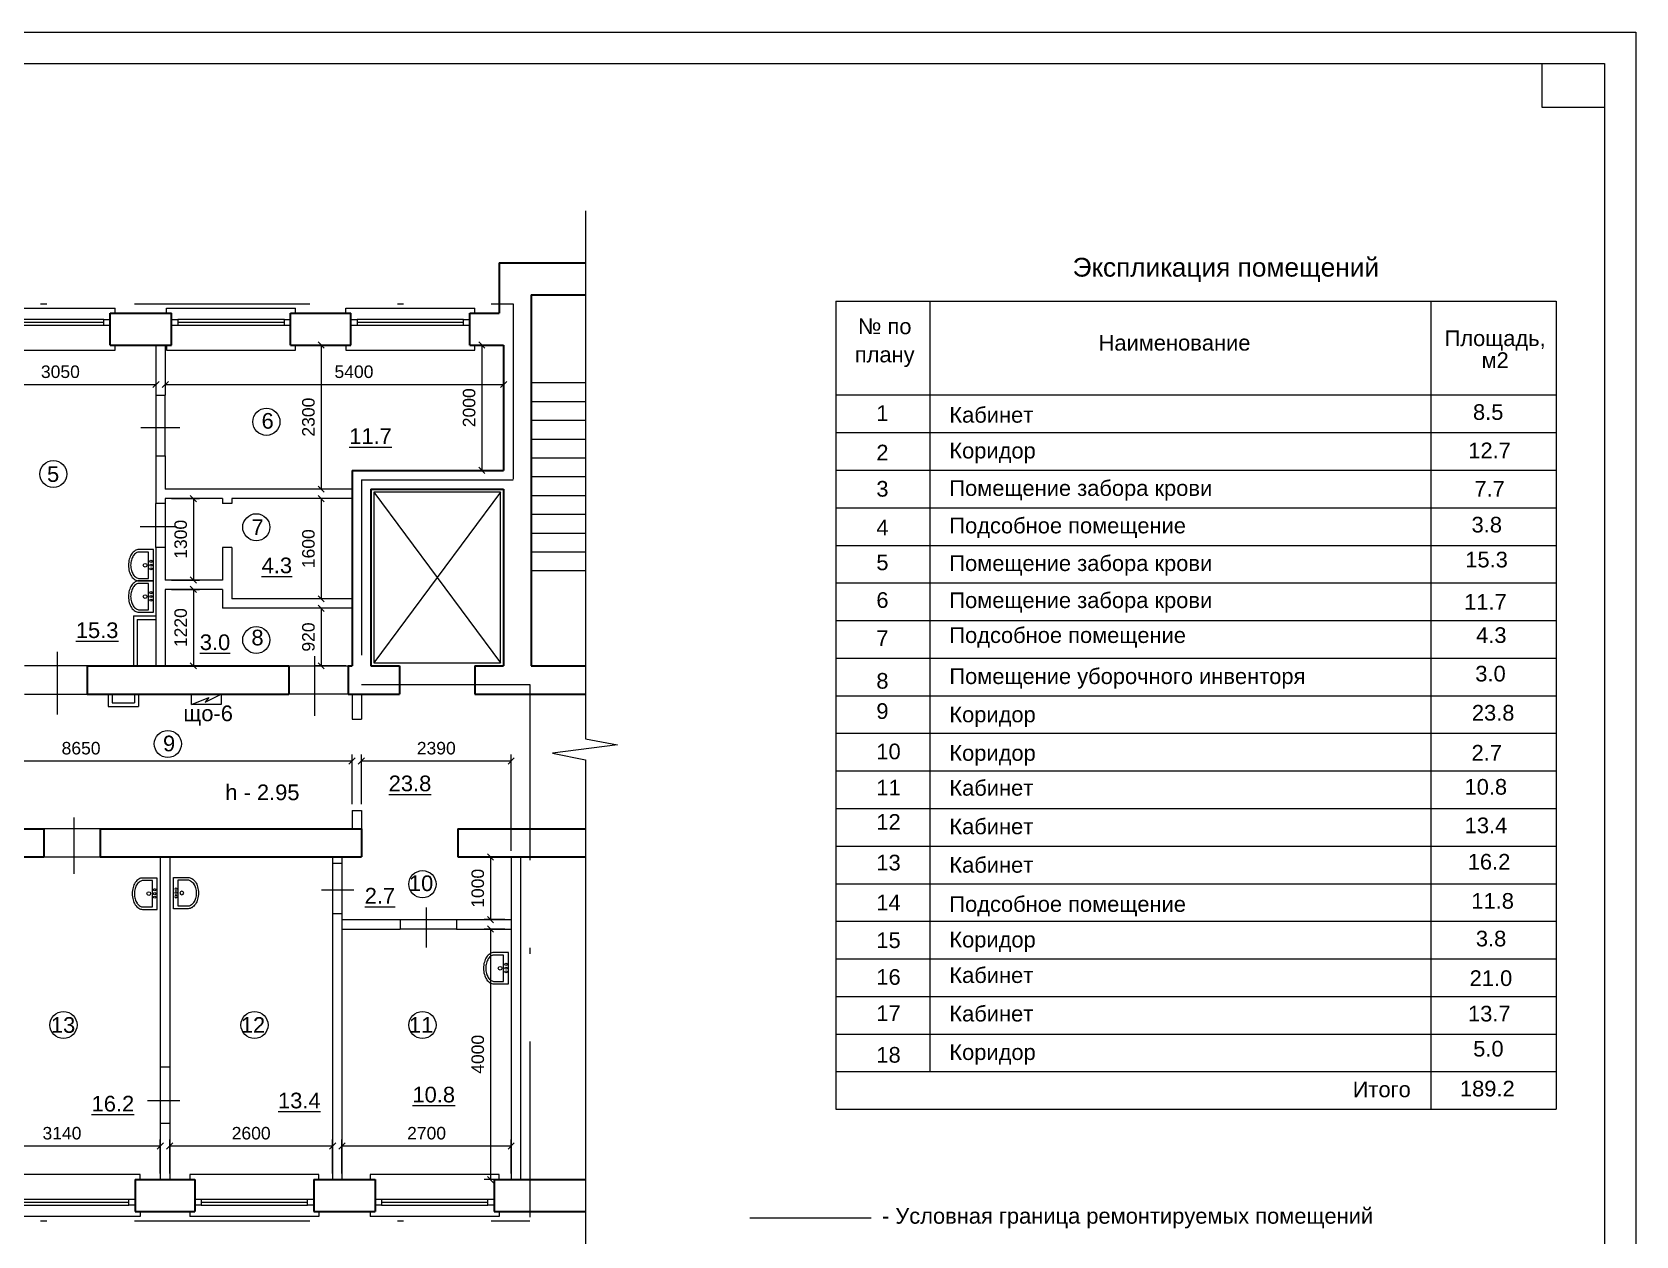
# Model space of a CAD drawing. Header units: metres. Extents: x 14591 to 15202, y 5442 to 5571.
# Drawn here: x 14694.95 to 14720.55, y 5488.58 to 5507.8 of the extents above; entities that cross this region are included whole.
import ezdxf
from ezdxf.enums import TextEntityAlignment as Align

# ---------------------------------------------------------------- set-up
doc = ezdxf.new("R2010")
doc.units = ezdxf.units.M
doc.header["$MEASUREMENT"] = 0
doc.linetypes.add('DGN Style 4', pattern=[5.601258, 2.79888, -1.39944, 0.003499, -1.39944])
doc.layers.get('Defpoints').update_dxf_attribs({"lineweight": 0})
for name, color, linetype, lineweight in [('Level 2', 7, 'Continuous', 0), ('Level 23', 7, 'Continuous', 0), ('Level 44', 7, 'Continuous', 0), ('Level 50', 7, 'Continuous', 0), ('Level 63', 7, 'Continuous', 0), ('Стены', 7, 'Continuous', 13)]:
    doc.layers.add(name, color=color, linetype=linetype, lineweight=lineweight)
doc.styles.add('Style-Arial', font='arial.ttf')
doc.styles.add('Style-txt', font='txt.shx')
doc.dimstyles.new('100', dxfattribs={"dimtxt": 0.25, "dimasz": 0.1875, "dimexe": 0.125, "dimexo": 0.125, "dimgap": 0.0625, "dimtad": 1, "dimdec": 0, "dimlfac": 1000, "dimzin": 11, "dimdsep": 46, "dimtxsty": 'Style-txt', "dimblk": 'OBLIQUE', "dimcen": 0.09, "dimadec": 0, "dimazin": 3, "dimtfac": 1, "dimtdec": 0, "dimtmove": 0, "dimatfit": 3, "dimldrblk": 'TerminatorOpen', "dimfxl": 1, "dimfrac": 2, "dimtzin": 11, "dimlwd": 0, "dimlwe": 0, "dimarcsym": 0})

# ---------------------------------------------------------------- blocks, each defined once
blk = doc.blocks.new('_Oblique')
at = {"color": 0, "linetype": 'ByBlock', "lineweight": -2}
blk.add_line((0.5, 0.5), (-0.5, -0.5), dxfattribs=at)
blk = doc.blocks.new('*D67')
at = {"color": 7, "linetype": 'Continuous', "lineweight": 0, "transparency": 16777216}
for p, q in [((14693.856, 5489.583), (14693.856, 5490.121)), ((14696.996, 5489.583), (14696.996, 5490.121))]:
    blk.add_line(p, q, dxfattribs=at)
at = {"color": 0, "linetype": 'Continuous', "lineweight": 0, "transparency": 16777216}
blk.add_line((14693.856, 5490.021), (14696.996, 5490.021), dxfattribs=at)
at = {"layer": 'Defpoints', "color": 0, "linetype": 'Continuous', "lineweight": 40, "transparency": 16777216}
for p in [(14696.996, 5490.021), (14693.856, 5489.483), (14696.996, 5489.483)]:
    blk.add_point(p, dxfattribs=at)
at = {"color": 0, "linetype": 'Continuous', "lineweight": 0, "transparency": 16777216, "xscale": 0.1, "yscale": 0.1, "zscale": 0.1, "rotation": 180}
blk.add_blockref('_Oblique', (14693.856, 5490.021), dxfattribs=at)
at = {"color": 0, "linetype": 'Continuous', "lineweight": 0, "transparency": 16777216, "xscale": 0.1, "yscale": 0.1, "zscale": 0.1}
blk.add_blockref('_Oblique', (14696.996, 5490.021), dxfattribs=at)
at = {"color": 0, "linetype": 'Continuous', "lineweight": 0, "transparency": 16777216, "insert": (14695.426, 5490.223), "char_height": 0.2, "attachment_point": 5, "style": 'Style-Arial'}
blk.add_mtext('3140', dxfattribs=at)
blk = doc.blocks.new('TerminatorOpen')
at = {"color": 0, "linetype": 'ByBlock', "lineweight": -2}
for q in [(-1, 0.5), (-1, 0), (-1, -0.5)]:
    blk.add_line((0, 0), q, dxfattribs=at)
blk = doc.blocks.new('*D68')
at = {"color": 7, "linetype": 'Continuous', "lineweight": 0, "transparency": 16777216}
for p, q in [((14697.146, 5489.583), (14697.146, 5490.121)), ((14699.746, 5489.583), (14699.746, 5490.121))]:
    blk.add_line(p, q, dxfattribs=at)
at = {"color": 0, "linetype": 'Continuous', "lineweight": 0, "transparency": 16777216}
blk.add_line((14697.146, 5490.021), (14699.746, 5490.021), dxfattribs=at)
at = {"layer": 'Defpoints', "color": 0, "linetype": 'Continuous', "lineweight": 40, "transparency": 16777216}
for p in [(14699.746, 5490.021), (14697.146, 5489.483), (14699.746, 5489.483)]:
    blk.add_point(p, dxfattribs=at)
at = {"color": 0, "linetype": 'Continuous', "lineweight": 0, "transparency": 16777216, "xscale": 0.1, "yscale": 0.1, "zscale": 0.1, "rotation": 180}
blk.add_blockref('_Oblique', (14697.146, 5490.021), dxfattribs=at)
at = {"color": 0, "linetype": 'Continuous', "lineweight": 0, "transparency": 16777216, "xscale": 0.1, "yscale": 0.1, "zscale": 0.1}
blk.add_blockref('_Oblique', (14699.746, 5490.021), dxfattribs=at)
at = {"color": 0, "linetype": 'Continuous', "lineweight": 0, "transparency": 16777216, "insert": (14698.446, 5490.223), "char_height": 0.2, "attachment_point": 5, "style": 'Style-Arial'}
blk.add_mtext('2600', dxfattribs=at)
blk = doc.blocks.new('*D69')
at = {"color": 7, "linetype": 'Continuous', "lineweight": 0, "transparency": 16777216}
for p, q in [((14699.896, 5489.583), (14699.896, 5490.121)), ((14702.596, 5489.583), (14702.596, 5490.121))]:
    blk.add_line(p, q, dxfattribs=at)
at = {"color": 0, "linetype": 'Continuous', "lineweight": 0, "transparency": 16777216}
blk.add_line((14699.896, 5490.021), (14702.596, 5490.021), dxfattribs=at)
at = {"layer": 'Defpoints', "color": 0, "linetype": 'Continuous', "lineweight": 40, "transparency": 16777216}
for p in [(14702.596, 5490.021), (14699.896, 5489.483), (14702.596, 5489.483)]:
    blk.add_point(p, dxfattribs=at)
at = {"color": 0, "linetype": 'Continuous', "lineweight": 0, "transparency": 16777216, "xscale": 0.1, "yscale": 0.1, "zscale": 0.1, "rotation": 180}
blk.add_blockref('_Oblique', (14699.896, 5490.021), dxfattribs=at)
at = {"color": 0, "linetype": 'Continuous', "lineweight": 0, "transparency": 16777216, "xscale": 0.1, "yscale": 0.1, "zscale": 0.1}
blk.add_blockref('_Oblique', (14702.596, 5490.021), dxfattribs=at)
at = {"color": 0, "linetype": 'Continuous', "lineweight": 0, "transparency": 16777216, "insert": (14701.246, 5490.223), "char_height": 0.2, "attachment_point": 5, "style": 'Style-Arial'}
blk.add_mtext('2700', dxfattribs=at)
blk = doc.blocks.new('*U54')
at = {"layer": 'Стены', "color": 7, "linetype": 'Continuous', "lineweight": 0}
for p, q in [((-0.335, -1.03), (-0.335, 1.03)), ((-0.255, 1.03), (-0.335, 1.03)), ((0.335, 1.03), (0.255, 1.03)), ((0.335, -1.03), (0.335, 1.03)), ((-0.155, 0.85), (-0.155, -0.85)), ((-0.105, 0.85), (-0.105, -0.85)), ((-0.055, 0.85), (-0.055, -0.85)), ((-0.255, -1.03), (-0.335, -1.03)), ((0.255, -1.03), (0.335, -1.03))]:
    blk.add_line(p, q, dxfattribs=at)
at = {"layer": 'Стены', "color": 7, "linetype": 'Continuous', "lineweight": 30}
for p, q in [((0.255, 0.95), (-0.255, 0.95)), ((0.255, -0.95), (-0.255, -0.95))]:
    blk.add_line(p, q, dxfattribs=at)
at = {"layer": 'Стены', "color": 7, "linetype": 'Continuous', "lineweight": 13, "flags": 128}
for points in [[(-0.155, 0.85), (-0.155, 0.95), (-0.055, 0.95), (-0.055, 0.85), (-0.155, 0.85)], [(-0.155, -0.95), (-0.155, -0.85), (-0.055, -0.85), (-0.055, -0.95), (-0.155, -0.95)]]:
    blk.add_lwpolyline(points, close=True, dxfattribs=at)
blk = doc.blocks.new('*D70')
at = {"color": 7, "linetype": 'Continuous', "lineweight": 0, "transparency": 16777216}
for p, q in [((14702.496, 5494.633), (14702.166, 5494.633)), ((14702.496, 5493.633), (14702.166, 5493.633))]:
    blk.add_line(p, q, dxfattribs=at)
at = {"color": 0, "linetype": 'Continuous', "lineweight": 0, "transparency": 16777216}
blk.add_line((14702.266, 5494.633), (14702.266, 5493.633), dxfattribs=at)
at = {"layer": 'Defpoints', "color": 0, "linetype": 'Continuous', "lineweight": 40, "transparency": 16777216}
for p in [(14702.596, 5494.633), (14702.266, 5493.633), (14702.596, 5493.633)]:
    blk.add_point(p, dxfattribs=at)
at = {"color": 0, "linetype": 'Continuous', "lineweight": 0, "transparency": 16777216, "xscale": 0.1, "yscale": 0.1, "zscale": 0.1}
for p, rotation in [((14702.266, 5494.633), 90), ((14702.266, 5493.633), 270)]:
    blk.add_blockref('_Oblique', p, dxfattribs=dict(at, rotation=rotation))
at = {"color": 0, "linetype": 'Continuous', "lineweight": 0, "transparency": 16777216, "insert": (14702.064, 5494.133), "char_height": 0.2, "attachment_point": 5, "rotation": 90, "style": 'Style-Arial'}
blk.add_mtext('1000', dxfattribs=at)
blk = doc.blocks.new('*D71')
at = {"color": 7, "linetype": 'Continuous', "lineweight": 0, "transparency": 16777216}
for p, q in [((14702.496, 5493.483), (14702.166, 5493.483)), ((14702.496, 5489.483), (14702.166, 5489.483))]:
    blk.add_line(p, q, dxfattribs=at)
at = {"color": 0, "linetype": 'Continuous', "lineweight": 0, "transparency": 16777216}
blk.add_line((14702.266, 5493.483), (14702.266, 5489.483), dxfattribs=at)
at = {"layer": 'Defpoints', "color": 0, "linetype": 'Continuous', "lineweight": 40, "transparency": 16777216}
for p in [(14702.596, 5493.483), (14702.266, 5489.483), (14702.596, 5489.483)]:
    blk.add_point(p, dxfattribs=at)
at = {"color": 0, "linetype": 'Continuous', "lineweight": 0, "transparency": 16777216, "xscale": 0.1, "yscale": 0.1, "zscale": 0.1}
for p, rotation in [((14702.266, 5493.483), 90), ((14702.266, 5489.483), 270)]:
    blk.add_blockref('_Oblique', p, dxfattribs=dict(at, rotation=rotation))
at = {"color": 0, "linetype": 'Continuous', "lineweight": 0, "transparency": 16777216, "insert": (14702.064, 5491.483), "char_height": 0.2, "attachment_point": 5, "rotation": 90, "style": 'Style-Arial'}
blk.add_mtext('4000', dxfattribs=at)
blk = doc.blocks.new('ум6')
at = {"layer": 'Стены', "color": 7, "linetype": 'Continuous', "lineweight": 0}
for p, q in [((-0.325, 0), (-0.325, -0.306)), ((0.325, 0), (-0.325, 0)), ((0.325, -0.306), (0.325, 0)), ((-0.274, -0.103), (-0.274, -0.294)), ((0.275, -0.103), (-0.274, -0.103)), ((0.275, -0.294), (0.275, -0.103))]:
    blk.add_line(p, q, dxfattribs=at)
for centre, radius in [((-0.082, -0.054), 0.0217), ((-0.001, -0.176), 0.0383), ((-0.001, -0.054), 0.0217), ((0.074, -0.054), 0.0217)]:
    blk.add_circle(centre, radius, dxfattribs=at)
for centre, radius, start, end in [((-0.18, -0.306), 0.145, 180, 212.1154), ((-0.151, -0.294), 0.122, 180, 212.1154), ((0.153, -0.294), 0.122, 327.8846, 0), ((0.18, -0.306), 0.145, 327.8846, 0), ((-0.094, -0.251), 0.247, 212.1154, 236.5784), ((-0.079, -0.248), 0.208, 212.1154, 236.5784), ((-0.037, -0.165), 0.35, 236.5784, 254.7118), ((-0.031, -0.175), 0.295, 236.5784, 254.7118), ((0, -0.029), 0.491, 254.7118, 270), ((0.001, -0.061), 0.414, 254.7118, 270), ((0, -0.029), 0.491, 270, 285.2882), ((0.001, -0.061), 0.414, 270, 285.2882), ((0.032, -0.175), 0.295, 285.2882, 303.4216), ((0.037, -0.165), 0.35, 285.2882, 303.4216), ((0.08, -0.248), 0.208, 303.4216, 327.8846), ((0.094, -0.251), 0.247, 303.4216, 327.8846)]:
    blk.add_arc(centre, radius, start, end, dxfattribs=at)
blk = doc.blocks.new('*D76')
at = {"color": 7, "linetype": 'Continuous', "lineweight": 0, "transparency": 16777216}
for p, q in [((14691.406, 5495.558), (14691.406, 5496.266)), ((14700.056, 5495.473), (14700.056, 5496.266))]:
    blk.add_line(p, q, dxfattribs=at)
at = {"color": 0, "linetype": 'Continuous', "lineweight": 0, "transparency": 16777216}
blk.add_line((14691.406, 5496.166), (14700.056, 5496.166), dxfattribs=at)
at = {"layer": 'Defpoints', "color": 0, "linetype": 'Continuous', "lineweight": 40, "transparency": 16777216}
for p in [(14700.056, 5496.166), (14691.406, 5495.458), (14700.056, 5495.373)]:
    blk.add_point(p, dxfattribs=at)
at = {"color": 0, "linetype": 'Continuous', "lineweight": 0, "transparency": 16777216, "xscale": 0.1, "yscale": 0.1, "zscale": 0.1, "rotation": 180}
blk.add_blockref('_Oblique', (14691.406, 5496.166), dxfattribs=at)
at = {"color": 0, "linetype": 'Continuous', "lineweight": 0, "transparency": 16777216, "xscale": 0.1, "yscale": 0.1, "zscale": 0.1}
blk.add_blockref('_Oblique', (14700.056, 5496.166), dxfattribs=at)
at = {"color": 0, "linetype": 'Continuous', "lineweight": 0, "transparency": 16777216, "insert": (14695.731, 5496.368), "char_height": 0.2, "attachment_point": 5, "style": 'Style-Arial'}
blk.add_mtext('8650', dxfattribs=at)
blk = doc.blocks.new('*D79')
at = {"color": 7, "linetype": 'Continuous', "lineweight": 0, "transparency": 16777216}
for p, q in [((14693.876, 5502.703), (14693.876, 5502.074)), ((14696.926, 5502.703), (14696.926, 5502.074))]:
    blk.add_line(p, q, dxfattribs=at)
at = {"color": 0, "linetype": 'Continuous', "lineweight": 0, "transparency": 16777216}
blk.add_line((14693.876, 5502.174), (14696.926, 5502.174), dxfattribs=at)
at = {"layer": 'Defpoints', "color": 0, "linetype": 'Continuous', "lineweight": 40, "transparency": 16777216}
for p in [(14693.876, 5502.803), (14696.926, 5502.803), (14696.926, 5502.174)]:
    blk.add_point(p, dxfattribs=at)
at = {"color": 0, "linetype": 'Continuous', "lineweight": 0, "transparency": 16777216, "xscale": 0.1, "yscale": 0.1, "zscale": 0.1, "rotation": 180}
blk.add_blockref('_Oblique', (14693.876, 5502.174), dxfattribs=at)
at = {"color": 0, "linetype": 'Continuous', "lineweight": 0, "transparency": 16777216, "xscale": 0.1, "yscale": 0.1, "zscale": 0.1}
blk.add_blockref('_Oblique', (14696.926, 5502.174), dxfattribs=at)
at = {"color": 0, "linetype": 'Continuous', "lineweight": 0, "transparency": 16777216, "insert": (14695.401, 5502.376), "char_height": 0.2, "attachment_point": 5, "style": 'Style-Arial'}
blk.add_mtext('3050', dxfattribs=at)
blk = doc.blocks.new('*D80')
at = {"color": 7, "linetype": 'Continuous', "lineweight": 0, "transparency": 16777216}
for p, q in [((14697.076, 5502.703), (14697.076, 5502.074)), ((14702.476, 5502.703), (14702.476, 5502.074))]:
    blk.add_line(p, q, dxfattribs=at)
at = {"color": 0, "linetype": 'Continuous', "lineweight": 0, "transparency": 16777216}
blk.add_line((14697.076, 5502.174), (14702.476, 5502.174), dxfattribs=at)
at = {"layer": 'Defpoints', "color": 0, "linetype": 'Continuous', "lineweight": 40, "transparency": 16777216}
for p in [(14697.076, 5502.803), (14702.476, 5502.803), (14702.476, 5502.174)]:
    blk.add_point(p, dxfattribs=at)
at = {"color": 0, "linetype": 'Continuous', "lineweight": 0, "transparency": 16777216, "xscale": 0.1, "yscale": 0.1, "zscale": 0.1, "rotation": 180}
blk.add_blockref('_Oblique', (14697.076, 5502.174), dxfattribs=at)
at = {"color": 0, "linetype": 'Continuous', "lineweight": 0, "transparency": 16777216, "xscale": 0.1, "yscale": 0.1, "zscale": 0.1}
blk.add_blockref('_Oblique', (14702.476, 5502.174), dxfattribs=at)
at = {"color": 0, "linetype": 'Continuous', "lineweight": 0, "transparency": 16777216, "insert": (14700.087, 5502.376), "char_height": 0.2, "attachment_point": 5, "style": 'Style-Arial'}
blk.add_mtext('5400', dxfattribs=at)
blk = doc.blocks.new('*D81')
at = {"color": 7, "linetype": 'Continuous', "lineweight": 0, "transparency": 16777216}
for p, q in [((14699.956, 5500.353), (14699.463, 5500.353)), ((14699.956, 5498.753), (14699.463, 5498.753))]:
    blk.add_line(p, q, dxfattribs=at)
at = {"color": 0, "linetype": 'Continuous', "lineweight": 0, "transparency": 16777216}
blk.add_line((14699.563, 5500.353), (14699.563, 5498.753), dxfattribs=at)
at = {"layer": 'Defpoints', "color": 0, "linetype": 'Continuous', "lineweight": 40, "transparency": 16777216}
for p in [(14700.056, 5500.353), (14699.563, 5498.753), (14700.056, 5498.753)]:
    blk.add_point(p, dxfattribs=at)
at = {"color": 0, "linetype": 'Continuous', "lineweight": 0, "transparency": 16777216, "xscale": 0.1, "yscale": 0.1, "zscale": 0.1}
for p, rotation in [((14699.563, 5500.353), 90), ((14699.563, 5498.753), 270)]:
    blk.add_blockref('_Oblique', p, dxfattribs=dict(at, rotation=rotation))
at = {"color": 0, "linetype": 'Continuous', "lineweight": 0, "transparency": 16777216, "insert": (14699.361, 5499.553), "char_height": 0.2, "attachment_point": 5, "rotation": 90, "style": 'Style-Arial'}
blk.add_mtext('1600', dxfattribs=at)
blk = doc.blocks.new('*D82')
at = {"color": 7, "linetype": 'Continuous', "lineweight": 0, "transparency": 16777216}
for p, q in [((14699.936, 5502.803), (14699.463, 5502.803)), ((14699.956, 5500.503), (14699.463, 5500.503))]:
    blk.add_line(p, q, dxfattribs=at)
at = {"color": 0, "linetype": 'Continuous', "lineweight": 0, "transparency": 16777216}
blk.add_line((14699.563, 5502.803), (14699.563, 5500.503), dxfattribs=at)
at = {"layer": 'Defpoints', "color": 0, "linetype": 'Continuous', "lineweight": 40, "transparency": 16777216}
for p in [(14700.036, 5502.803), (14699.563, 5500.503), (14700.056, 5500.503)]:
    blk.add_point(p, dxfattribs=at)
at = {"color": 0, "linetype": 'Continuous', "lineweight": 0, "transparency": 16777216, "xscale": 0.1, "yscale": 0.1, "zscale": 0.1}
for p, rotation in [((14699.563, 5502.803), 90), ((14699.563, 5500.503), 270)]:
    blk.add_blockref('_Oblique', p, dxfattribs=dict(at, rotation=rotation))
at = {"color": 0, "linetype": 'Continuous', "lineweight": 0, "transparency": 16777216, "insert": (14699.361, 5501.653), "char_height": 0.2, "attachment_point": 5, "rotation": 90, "style": 'Style-Arial'}
blk.add_mtext('2300', dxfattribs=at)
blk = doc.blocks.new('*D83')
at = {"color": 7, "linetype": 'Continuous', "lineweight": 0, "transparency": 16777216}
for p, q in [((14702.376, 5502.803), (14702.028, 5502.803)), ((14702.376, 5500.803), (14702.028, 5500.803))]:
    blk.add_line(p, q, dxfattribs=at)
at = {"color": 0, "linetype": 'Continuous', "lineweight": 0, "transparency": 16777216}
blk.add_line((14702.128, 5502.803), (14702.128, 5500.803), dxfattribs=at)
at = {"layer": 'Defpoints', "color": 0, "linetype": 'Continuous', "lineweight": 40, "transparency": 16777216}
for p in [(14702.476, 5502.803), (14702.128, 5500.803), (14702.476, 5500.803)]:
    blk.add_point(p, dxfattribs=at)
at = {"color": 0, "linetype": 'Continuous', "lineweight": 0, "transparency": 16777216, "xscale": 0.1, "yscale": 0.1, "zscale": 0.1}
for p, rotation in [((14702.128, 5502.803), 90), ((14702.128, 5500.803), 270)]:
    blk.add_blockref('_Oblique', p, dxfattribs=dict(at, rotation=rotation))
at = {"color": 0, "linetype": 'Continuous', "lineweight": 0, "transparency": 16777216, "insert": (14701.926, 5501.803), "char_height": 0.2, "attachment_point": 5, "rotation": 90, "style": 'Style-Arial'}
blk.add_mtext('2000', dxfattribs=at)
blk = doc.blocks.new('*D84')
at = {"color": 7, "linetype": 'Continuous', "lineweight": 0, "transparency": 16777216}
for p, q in [((14697.176, 5500.353), (14697.624, 5500.353)), ((14697.176, 5499.053), (14697.624, 5499.053))]:
    blk.add_line(p, q, dxfattribs=at)
at = {"color": 0, "linetype": 'Continuous', "lineweight": 0, "transparency": 16777216}
blk.add_line((14697.524, 5500.353), (14697.524, 5499.053), dxfattribs=at)
at = {"layer": 'Defpoints', "color": 0, "linetype": 'Continuous', "lineweight": 40, "transparency": 16777216}
for p in [(14697.076, 5500.353), (14697.076, 5499.053), (14697.524, 5499.053)]:
    blk.add_point(p, dxfattribs=at)
at = {"color": 0, "linetype": 'Continuous', "lineweight": 0, "transparency": 16777216, "xscale": 0.1, "yscale": 0.1, "zscale": 0.1}
for p, rotation in [((14697.524, 5500.353), 90), ((14697.524, 5499.053), 270)]:
    blk.add_blockref('_Oblique', p, dxfattribs=dict(at, rotation=rotation))
at = {"color": 0, "linetype": 'Continuous', "lineweight": 0, "transparency": 16777216, "insert": (14697.322, 5499.703), "char_height": 0.2, "attachment_point": 5, "rotation": 90, "style": 'Style-Arial'}
blk.add_mtext('1300', dxfattribs=at)
blk = doc.blocks.new('*D85')
at = {"color": 7, "linetype": 'Continuous', "lineweight": 0, "transparency": 16777216}
for p, q in [((14699.956, 5498.603), (14699.463, 5498.603)), ((14699.956, 5497.683), (14699.463, 5497.683))]:
    blk.add_line(p, q, dxfattribs=at)
at = {"color": 0, "linetype": 'Continuous', "lineweight": 0, "transparency": 16777216}
blk.add_line((14699.563, 5498.603), (14699.563, 5497.683), dxfattribs=at)
at = {"layer": 'Defpoints', "color": 0, "linetype": 'Continuous', "lineweight": 40, "transparency": 16777216}
for p in [(14700.056, 5498.603), (14699.563, 5497.683), (14700.056, 5497.683)]:
    blk.add_point(p, dxfattribs=at)
at = {"color": 0, "linetype": 'Continuous', "lineweight": 0, "transparency": 16777216, "xscale": 0.1, "yscale": 0.1, "zscale": 0.1}
for p, rotation in [((14699.563, 5498.603), 90), ((14699.563, 5497.683), 270)]:
    blk.add_blockref('_Oblique', p, dxfattribs=dict(at, rotation=rotation))
at = {"color": 0, "linetype": 'Continuous', "lineweight": 0, "transparency": 16777216, "insert": (14699.361, 5498.143), "char_height": 0.2, "attachment_point": 5, "rotation": 90, "style": 'Style-Arial'}
blk.add_mtext('920', dxfattribs=at)
blk = doc.blocks.new('*D86')
at = {"color": 7, "linetype": 'Continuous', "lineweight": 0, "transparency": 16777216}
for p, q in [((14697.176, 5498.903), (14697.624, 5498.903)), ((14697.176, 5497.683), (14697.624, 5497.683))]:
    blk.add_line(p, q, dxfattribs=at)
at = {"color": 0, "linetype": 'Continuous', "lineweight": 0, "transparency": 16777216}
blk.add_line((14697.524, 5498.903), (14697.524, 5497.683), dxfattribs=at)
at = {"layer": 'Defpoints', "color": 0, "linetype": 'Continuous', "lineweight": 40, "transparency": 16777216}
for p in [(14697.076, 5498.903), (14697.076, 5497.683), (14697.524, 5497.683)]:
    blk.add_point(p, dxfattribs=at)
at = {"color": 0, "linetype": 'Continuous', "lineweight": 0, "transparency": 16777216, "xscale": 0.1, "yscale": 0.1, "zscale": 0.1}
for p, rotation in [((14697.524, 5498.903), 90), ((14697.524, 5497.683), 270)]:
    blk.add_blockref('_Oblique', p, dxfattribs=dict(at, rotation=rotation))
at = {"color": 0, "linetype": 'Continuous', "lineweight": 0, "transparency": 16777216, "insert": (14697.322, 5498.293), "char_height": 0.2, "attachment_point": 5, "rotation": 90, "style": 'Style-Arial'}
blk.add_mtext('1220', dxfattribs=at)
blk = doc.blocks.new('*U150')
at = {"layer": 'Level 50', "color": 7, "linetype": 'Continuous', "lineweight": 0}
for p, q in [((-20.487, 14.5), (20.513, 14.5)), ((20.513, 14.5), (20.513, -14.5))]:
    blk.add_line(p, q, dxfattribs=at)
at = {"layer": 'Level 50', "color": 7, "linetype": 'Continuous', "lineweight": 13}
for p, q in [((-18.487, 14), (20.013, 14)), ((19.013, 14), (19.013, 13.3)), ((20.013, 14), (20.013, -14)), ((19.013, 13.3), (20.013, 13.3))]:
    blk.add_line(p, q, dxfattribs=at)
blk = doc.blocks.new('формат_А3')
at = {"layer": 'Level 50', "color": 7, "linetype": 'Continuous', "lineweight": 13}
blk.add_blockref('*U150', (20.487, -14.5), dxfattribs=at)
blk = doc.blocks.new('*D195')
at = {"color": 7, "linetype": 'Continuous', "lineweight": 0, "transparency": 16777216}
for p, q in [((14700.206, 5495.473), (14700.206, 5496.266)), ((14702.596, 5494.733), (14702.596, 5496.266))]:
    blk.add_line(p, q, dxfattribs=at)
at = {"color": 0, "linetype": 'Continuous', "lineweight": 0, "transparency": 16777216}
blk.add_line((14700.206, 5496.166), (14702.596, 5496.166), dxfattribs=at)
at = {"layer": 'Defpoints', "color": 0, "linetype": 'Continuous', "lineweight": 40, "transparency": 16777216}
for p in [(14702.596, 5496.166), (14700.206, 5495.373), (14702.596, 5494.633)]:
    blk.add_point(p, dxfattribs=at)
at = {"color": 0, "linetype": 'Continuous', "lineweight": 0, "transparency": 16777216, "xscale": 0.1, "yscale": 0.1, "zscale": 0.1, "rotation": 180}
blk.add_blockref('_Oblique', (14700.206, 5496.166), dxfattribs=at)
at = {"color": 0, "linetype": 'Continuous', "lineweight": 0, "transparency": 16777216, "xscale": 0.1, "yscale": 0.1, "zscale": 0.1}
blk.add_blockref('_Oblique', (14702.596, 5496.166), dxfattribs=at)
at = {"color": 0, "linetype": 'Continuous', "lineweight": 0, "transparency": 16777216, "insert": (14701.401, 5496.368), "char_height": 0.2, "attachment_point": 5, "style": 'Style-Arial'}
blk.add_mtext('2390', dxfattribs=at)

msp = doc.modelspace()

# ---------------------------------------------------------------- linework, layer by layer
at = {"color": 7, "linetype": 'Continuous', "lineweight": 0}
for p, q in [((14696.92590409, 5502.00303145), (14696.92590409, 5501.03303145)), ((14697.07590409, 5501.03303145), (14697.07590409, 5502.00303145)), ((14696.68256576, 5501.48903411), (14697.30727127, 5501.48903411)), ((14707.77829533, 5501.40635203), (14719.27829533, 5501.40635203)), ((14707.77829533, 5500.80635203), (14719.27829533, 5500.80635203)), ((14696.92590409, 5499.57303145), (14696.92590409, 5500.27303145)), ((14697.07590409, 5500.27303145), (14697.07590409, 5499.57303145)), ((14707.77829533, 5500.20635203), (14719.27829533, 5500.20635203)), ((14696.67485334, 5499.90648628), (14697.25328437, 5499.90648628)), ((14707.77829533, 5499.60635203), (14719.27829533, 5499.60635203)), ((14707.77829533, 5499.00635203), (14719.27829533, 5499.00635203)), ((14707.77829533, 5498.40635203), (14719.27829533, 5498.40635203)), ((14695.34831818, 5497.90707219), (14695.34831818, 5496.90707219)), ((14699.4590347, 5497.83759448), (14699.4590347, 5496.88759448)), ((14707.77829533, 5497.80635203), (14719.27829533, 5497.80635203)), ((14695.82590409, 5497.68303145), (14694.82590409, 5497.68303145)), ((14699.04590409, 5497.68303145), (14699.99590409, 5497.68303145)), ((14694.82590409, 5497.23303145), (14695.82590409, 5497.23303145)), ((14699.99590409, 5497.23303145), (14699.04590409, 5497.23303145)), ((14707.77829533, 5497.20635203), (14719.27829533, 5497.20635203)), ((14707.77829533, 5496.60635203), (14719.27829533, 5496.60635203)), ((14707.77829533, 5496.00635203), (14719.27829533, 5496.00635203)), ((14695.61777063, 5495.26161189), (14695.61777063, 5494.36161189)), ((14707.77829533, 5495.40635203), (14719.27829533, 5495.40635203)), ((14696.03590409, 5495.08303145), (14695.13590409, 5495.08303145)), ((14707.77829533, 5494.80635203), (14719.27829533, 5494.80635203)), ((14695.13590409, 5494.63303145), (14696.03590409, 5494.63303145)), ((14699.74590409, 5494.53303145), (14699.74590409, 5493.73303145)), ((14699.89590409, 5494.53303145), (14699.89590409, 5493.73303145)), ((14700.08325819, 5494.10365006), (14699.56652647, 5494.10365006)), ((14707.77829533, 5494.20635203), (14719.27829533, 5494.20635203)), ((14701.24012025, 5493.82573922), (14701.24012025, 5493.18706053)), ((14700.82590409, 5493.63303145), (14701.72590409, 5493.63303145)), ((14701.72590409, 5493.48303145), (14700.82590409, 5493.48303145)), ((14707.77829533, 5493.60635203), (14719.27829533, 5493.60635203)), ((14707.77829533, 5493.00635203), (14719.27829533, 5493.00635203)), ((14707.77829533, 5492.40635203), (14719.27829533, 5492.40635203)), ((14707.77829533, 5491.80635203), (14719.27829533, 5491.80635203)), ((14696.99590409, 5491.28303145), (14696.99590409, 5490.38303145)), ((14697.14590409, 5491.28303145), (14697.14590409, 5490.38303145)), ((14696.79005752, 5490.74556075), (14697.30678924, 5490.74556075))]:
    msp.add_line(p, q, dxfattribs=at)
at = {"color": 7, "linetype": 'Continuous', "lineweight": 0, "flags": 128}
msp.add_lwpolyline([(14703.78409752, 5504.94754087), (14703.78409752, 5496.51989794), (14704.29234435, 5496.4252354), (14703.25383614, 5496.28972287), (14703.78409752, 5496.18177743), (14703.78409752, 5488.01093405)], dxfattribs=at)
at = {"color": 7, "linetype": 'Continuous', "lineweight": 0}
for centre in [(14698.6893166, 5501.57825287), (14695.28814214, 5500.74452035), (14698.52735591, 5499.89534834), (14698.52735591, 5498.09664763), (14697.1159842, 5496.43690234), (14701.18042624, 5494.19817614), (14695.44986674, 5491.95062737), (14698.49957548, 5491.95062737), (14701.18042624, 5491.95062737)]:
    msp.add_circle(centre, 0.21615287, dxfattribs=at)
at = {"layer": 'Level 23', "color": 7, "linetype": 'Continuous', "lineweight": 13}
for p in [(14719.27829533, 5503.50635203), (14707.77829533, 5490.60635203)]:
    msp.add_line(p, (14719.27829533, 5490.60635203), dxfattribs=at)
at = {"layer": 'Level 44', "color": 7, "linetype": 'Continuous', "lineweight": 13}
for p, q in [((14707.77829533, 5503.50635203), (14707.77829533, 5490.60635203)), ((14707.77829533, 5503.50635203), (14719.27829533, 5503.50635203)), ((14709.27829533, 5503.50635203), (14709.27829533, 5491.20635203)), ((14717.27829533, 5503.50635203), (14717.27829533, 5490.60635203)), ((14707.77829533, 5502.00635203), (14719.27829533, 5502.00635203)), ((14707.77829533, 5491.20635203), (14719.27829533, 5491.20635203))]:
    msp.add_line(p, q, dxfattribs=at)
at = {"layer": 'Level 63', "color": 1, "linetype": 'DGN Style 4', "lineweight": 13}
for p, q in [((14685.18590409, 5503.46303145), (14702.62590409, 5503.46303145)), ((14702.62590409, 5503.46303145), (14702.62590409, 5500.65303145)), ((14700.20590409, 5500.65303145), (14702.62590409, 5500.65303145)), ((14700.20590409, 5500.65303145), (14700.20590409, 5497.38303145)), ((14700.20590409, 5497.38303145), (14702.89590409, 5497.38303145)), ((14702.89590409, 5497.38303145), (14702.89590409, 5488.82303145)), ((14708.34104541, 5488.86638336), (14706.40721527, 5488.86638336)), ((14685.18590409, 5488.82303145), (14702.89590409, 5488.82303145))]:
    msp.add_line(p, q, dxfattribs=at)
at = {"layer": 'Стены', "color": 7, "linetype": 'Continuous', "lineweight": 30}
for p, q in [((14702.40590409, 5504.11303145), (14702.40590409, 5503.31303145)), ((14702.40590409, 5504.11303145), (14703.78409752, 5504.11303145)), ((14702.91590409, 5503.60303145), (14702.91590409, 5497.68303145)), ((14702.91590409, 5503.60303145), (14703.78409752, 5503.60303145)), ((14696.19590409, 5503.31303145), (14697.17590409, 5503.31303145)), ((14699.07590409, 5503.31303145), (14700.03590409, 5503.31303145)), ((14701.93590409, 5503.31303145), (14702.40590409, 5503.31303145)), ((14696.19590409, 5502.80303145), (14697.17590409, 5502.80303145)), ((14699.07590409, 5502.80303145), (14700.03590409, 5502.80303145)), ((14701.93590409, 5502.80303145), (14702.47590409, 5502.80303145)), ((14702.47590409, 5502.80303145), (14702.47590409, 5500.80303145)), ((14700.05590409, 5500.80303145), (14702.47590409, 5500.80303145)), ((14700.05590409, 5500.80303145), (14700.05590409, 5497.68303145)), ((14700.35590409, 5500.50303145), (14702.47590409, 5500.50303145)), ((14700.35590409, 5500.50303145), (14700.35590409, 5497.68303145)), ((14702.47590409, 5500.50303145), (14702.47590409, 5497.68303145)), ((14695.82590409, 5497.68303145), (14695.82590409, 5497.23303145)), ((14695.82590409, 5497.68303145), (14699.04590409, 5497.68303145)), ((14699.04590409, 5497.68303145), (14699.04590409, 5497.23303145)), ((14699.99590409, 5497.68303145), (14699.99590409, 5497.23303145)), ((14699.99590409, 5497.68303145), (14700.05590409, 5497.68303145)), ((14700.35590409, 5497.68303145), (14700.81590409, 5497.68303145)), ((14700.81590409, 5497.68303145), (14700.81590409, 5497.23303145)), ((14702.01590409, 5497.68303145), (14702.01590409, 5497.23303145)), ((14702.01590409, 5497.68303145), (14702.47590409, 5497.68303145)), ((14702.91590409, 5497.68303145), (14703.78409752, 5497.68303145)), ((14695.82590409, 5497.23303145), (14699.04590409, 5497.23303145)), ((14699.99590409, 5497.23303145), (14700.81590409, 5497.23303145)), ((14702.01590409, 5497.23303145), (14703.78409752, 5497.23303145)), ((14691.40590409, 5495.08303145), (14695.13590409, 5495.08303145)), ((14695.13590409, 5495.08303145), (14695.13590409, 5494.63303145)), ((14696.03590409, 5495.08303145), (14696.03590409, 5494.63303145)), ((14696.03590409, 5495.08303145), (14700.20590409, 5495.08303145)), ((14700.20590409, 5495.08303145), (14700.20590409, 5494.63303145)), ((14701.74590409, 5495.08303145), (14703.78409752, 5495.08303145)), ((14701.74590409, 5495.08303145), (14701.74590409, 5494.63303145)), ((14691.40590409, 5494.63303145), (14695.13590409, 5494.63303145)), ((14696.03590409, 5494.63303145), (14700.20590409, 5494.63303145)), ((14701.74590409, 5494.63303145), (14703.78409752, 5494.63303145)), ((14696.59590409, 5489.48303145), (14697.54590409, 5489.48303145)), ((14699.44590409, 5489.48303145), (14700.42590409, 5489.48303145)), ((14702.32590409, 5489.48303145), (14703.78409752, 5489.48303145)), ((14696.59590409, 5488.97303145), (14697.54590409, 5488.97303145)), ((14699.44590409, 5488.97303145), (14700.42590409, 5488.97303145)), ((14702.32590409, 5488.97303145), (14703.78409752, 5488.97303145))]:
    msp.add_line(p, q, dxfattribs=at)
at = {"layer": 'Стены', "color": 7, "linetype": 'Continuous', "lineweight": 13}
for p, q in [((14696.92590409, 5502.80303145), (14696.92590409, 5502.00303145)), ((14697.07590409, 5502.80303145), (14697.07590409, 5502.00303145)), ((14696.92590409, 5502.00303145), (14697.07590409, 5502.00303145)), ((14696.92590409, 5501.03303145), (14697.07590409, 5501.03303145)), ((14696.92590409, 5501.03303145), (14696.92590409, 5500.27303145)), ((14697.07590409, 5501.03303145), (14697.07590409, 5500.50303145)), ((14700.05590409, 5500.50303145), (14697.07590409, 5500.50303145)), ((14697.07590409, 5500.27303145), (14696.92590409, 5500.27303145)), ((14697.98590409, 5500.35303145), (14697.07590409, 5500.35303145)), ((14697.07590409, 5500.35303145), (14697.07590409, 5500.27303145)), ((14697.98590409, 5500.35303145), (14697.98590409, 5500.27303145)), ((14698.13590409, 5500.27303145), (14697.98590409, 5500.27303145)), ((14700.05590409, 5500.35303145), (14698.13590409, 5500.35303145)), ((14698.13590409, 5500.35303145), (14698.13590409, 5500.27303145)), ((14697.07590409, 5499.57303145), (14696.92590409, 5499.57303145)), ((14696.92590409, 5499.57303145), (14696.92590409, 5497.68303145)), ((14697.07590409, 5499.57303145), (14697.07590409, 5499.05303145)), ((14698.13590409, 5499.57303145), (14697.98590409, 5499.57303145)), ((14697.98590409, 5499.57303145), (14697.98590409, 5499.05303145)), ((14698.13590409, 5499.57303145), (14698.13590409, 5498.75303145)), ((14697.98590409, 5499.05303145), (14697.07590409, 5499.05303145)), ((14697.98590409, 5498.90303145), (14697.07590409, 5498.90303145)), ((14697.07590409, 5498.90303145), (14697.07590409, 5497.68303145)), ((14697.98590409, 5498.90303145), (14697.98590409, 5498.60303145)), ((14700.05590409, 5498.60303145), (14697.98590409, 5498.60303145)), ((14700.05590409, 5498.75303145), (14698.13590409, 5498.75303145)), ((14696.56590409, 5498.48303145), (14696.92590409, 5498.48303145)), ((14696.56590409, 5498.48303145), (14696.56590409, 5497.68303145)), ((14696.16590409, 5497.23303145), (14696.16590409, 5497.03303145)), ((14696.16590409, 5497.03303145), (14696.64590409, 5497.03303145)), ((14696.64590409, 5497.23303145), (14696.64590409, 5497.03303145)), ((14700.05590409, 5497.23303145), (14700.05590409, 5496.83303145)), ((14700.20590409, 5497.23303145), (14700.20590409, 5496.83303145)), ((14700.05590409, 5496.83303145), (14700.20590409, 5496.83303145)), ((14700.05590409, 5495.37303145), (14700.20590409, 5495.37303145)), ((14700.05590409, 5495.37303145), (14700.05590409, 5495.08303145)), ((14700.20590409, 5495.37303145), (14700.20590409, 5495.08303145)), ((14696.99590409, 5494.63303145), (14696.99590409, 5491.28303145)), ((14697.14590409, 5494.63303145), (14697.14590409, 5491.28303145)), ((14699.74590409, 5494.63303145), (14699.74590409, 5494.53303145)), ((14699.74590409, 5494.53303145), (14699.89590409, 5494.53303145)), ((14699.89590409, 5494.63303145), (14699.89590409, 5494.53303145)), ((14702.59590409, 5494.63303145), (14702.59590409, 5489.48303145)), ((14702.74590409, 5494.63303145), (14702.74590409, 5489.48303145)), ((14699.74590409, 5493.73303145), (14699.89590409, 5493.73303145)), ((14699.74590409, 5493.73303145), (14699.74590409, 5489.48303145)), ((14699.89590409, 5493.73303145), (14699.89590409, 5489.48303145)), ((14699.89590409, 5493.63303145), (14700.82590409, 5493.63303145)), ((14699.89590409, 5493.48303145), (14700.82590409, 5493.48303145)), ((14700.82590409, 5493.63303145), (14700.82590409, 5493.48303145)), ((14701.72590409, 5493.63303145), (14701.72590409, 5493.48303145)), ((14701.72590409, 5493.63303145), (14702.59590409, 5493.63303145)), ((14701.72590409, 5493.48303145), (14702.59590409, 5493.48303145)), ((14696.99590409, 5491.28303145), (14697.14590409, 5491.28303145)), ((14696.99590409, 5490.38303145), (14697.14590409, 5490.38303145)), ((14696.99590409, 5490.38303145), (14696.99590409, 5489.48303145)), ((14697.14590409, 5490.38303145), (14697.14590409, 5489.48303145))]:
    msp.add_line(p, q, dxfattribs=at)
at = {"layer": 'Стены', "color": 7, "linetype": 'Continuous', "lineweight": 0}
for p, q in [((14702.91590409, 5502.20303145), (14703.78409752, 5502.20303145)), ((14702.91590409, 5501.90303145), (14703.78409752, 5501.90303145)), ((14702.91590409, 5501.60303145), (14703.78409752, 5501.60303145)), ((14702.91590409, 5501.30303145), (14703.78409752, 5501.30303145)), ((14702.91590409, 5501.00303145), (14703.78409752, 5501.00303145)), ((14702.91590409, 5500.70303145), (14703.78409752, 5500.70303145)), ((14700.40590409, 5500.45303145), (14702.42590409, 5497.73303145)), ((14702.42590409, 5500.45303145), (14700.40590409, 5497.73303145)), ((14702.91590409, 5500.40303145), (14703.78409752, 5500.40303145)), ((14702.91590409, 5500.10303145), (14703.78409752, 5500.10303145)), ((14702.91590409, 5499.80303145), (14703.78409752, 5499.80303145)), ((14702.91590409, 5499.50303145), (14703.78409752, 5499.50303145)), ((14702.91590409, 5499.20303145), (14703.78409752, 5499.20303145)), ((14696.62590409, 5498.42303145), (14696.92590409, 5498.42303145)), ((14696.62590409, 5498.42303145), (14696.62590409, 5497.68303145)), ((14696.22590409, 5497.23303145), (14696.22590409, 5497.09303145)), ((14696.22590409, 5497.09303145), (14696.58590409, 5497.09303145)), ((14696.58590409, 5497.23303145), (14696.58590409, 5497.09303145))]:
    msp.add_line(p, q, dxfattribs=at)
at = {"layer": 'Стены', "color": 7, "linetype": 'Continuous', "lineweight": 0, "flags": 128}
for points in [[(14702.42590409, 5500.45303145), (14700.40590409, 5500.45303145), (14700.40590409, 5497.73303145), (14702.42590409, 5497.73303145), (14702.42590409, 5500.45303145)], [(14697.49590409, 5497.23303145), (14697.96641925, 5497.23303145), (14697.96641925, 5497.0661341), (14697.49590409, 5497.0661341), (14697.49590409, 5497.23303145)]]:
    msp.add_lwpolyline(points, close=True, dxfattribs=at)
msp.add_lwpolyline([(14697.49590409, 5497.0661341), (14697.77061604, 5497.17722642), (14697.71449305, 5497.10520547), (14697.96641925, 5497.23303145)], dxfattribs=at)

# ---------------------------------------------------------------- block references
at = {"layer": 'Level 50', "color": 7, "linetype": 'Continuous', "lineweight": 13}
msp.add_blockref('формат_А3', (14679.54988024, 5507.79848889), dxfattribs=at)
at = {"layer": 'Стены', "color": 7, "linetype": 'Continuous', "lineweight": 30}
for p, rotation in [((14695.24595355, 5503.05801203), 270), ((14698.12595355, 5503.05801203), 270), ((14700.98595355, 5503.05801203), 270), ((14695.64585463, 5489.22805088), 90), ((14698.49585463, 5489.22805088), 90), ((14701.37585463, 5489.22805088), 90)]:
    msp.add_blockref('*U54', p, dxfattribs=dict(at, rotation=rotation))
at = {"layer": 'Стены', "color": 7, "linetype": 'Continuous', "lineweight": 0, "xscale": 0.7689468503965201, "yscale": 0.7689468503965201, "zscale": 0.7689468503965201, "rotation": 270}
for p in [(14696.88781087, 5499.28886821), (14696.88781087, 5498.78886821), (14696.94771847, 5494.04683994), (14702.55469945, 5492.85673962)]:
    msp.add_blockref('ум6', p, dxfattribs=at)
at = {"layer": 'Стены', "color": 7, "linetype": 'Continuous', "lineweight": 0, "extrusion": (0, 0, -1), "xscale": 0.7689468503965201, "yscale": 0.7689468503965201, "zscale": 0.7689468503965201, "rotation": 270}
msp.add_blockref('ум6', (-14697.20418681, 5494.05676769), dxfattribs=at)

# ---------------------------------------------------------------- texts
at = {"color": 7, "linetype": 'Continuous', "lineweight": 0, "style": 'Style-Arial'}
for s, p in [('6', (14698.61217073, 5501.71844879)), ('1', (14708.42561517, 5501.84278337)), ('2', (14708.42561517, 5501.21273238)), ('5', (14695.18785903, 5500.86927678)), ('3', (14708.42561517, 5500.63375147)), ('7', (14698.45021004, 5500.02010477)), ('4', (14708.42561517, 5500.01617183)), ('5', (14708.42561517, 5499.46035015)), ('6', (14708.42561517, 5498.85821)), ('8', (14698.45021004, 5498.26000279)), ('7', (14708.42561517, 5498.2483501)), ('8', (14708.42561517, 5497.56901249)), ('що-6', (14697.36309789, 5497.05020212)), ('9', (14708.42561517, 5497.08597699)), ('9', (14697.03883833, 5496.56937852)), ('10', (14708.42561517, 5496.44192964)), ('11', (14708.42561517, 5495.86405155)), ('12', (14708.42561517, 5495.31705244)), ('13', (14708.42561517, 5494.66859381)), ('10', (14700.96445692, 5494.33837206)), ('14', (14708.42561517, 5494.0313831)), ('15', (14708.42561517, 5493.42924294)), ('16', (14708.42561517, 5492.84254228)), ('17', (14708.42561517, 5492.26356137)), ('13', (14695.24955834, 5492.07648662)), ('12', (14698.28053694, 5492.07648662)), ('11', (14700.96445692, 5492.07648662)), ('18', (14708.42561517, 5491.59966325)), ('Итого', (14716.02916219, 5491.04866989))]:
    msp.add_text(s, height=0.25, dxfattribs=at).set_placement(p, align=Align.TOP_LEFT)
at = {"color": 7, "linetype": 'Continuous', "lineweight": 0, "insert": (14698.03331537, 5495.78951622), "char_height": 0.25, "attachment_point": 1, "line_spacing_factor": 0.6, "style": 'Style-Arial'}
msp.add_mtext('h - 2.95\\P', dxfattribs=at)
at = {"layer": 'Level 2', "color": 7, "linetype": 'Continuous', "lineweight": 13, "insert": (14708.51551852, 5489.02946452), "char_height": 0.25, "attachment_point": 1, "line_spacing_factor": 0.72, "style": 'Style-Arial'}
msp.add_mtext('- Условная граница ремонтируемых помещений ', dxfattribs=at)
at = {"layer": 'Level 44', "color": 7, "linetype": 'Continuous', "lineweight": 0, "style": 'Style-Arial'}
for s, height, p in [('Экспликация помещений', 0.3, (14714.00420246, 5504.04542182)), ('Наименование', 0.2500002, (14713.18513869, 5502.83960649))]:
    msp.add_text(s, height=height, dxfattribs=at).set_placement(p, align=Align.MIDDLE_CENTER)
at = {"layer": 'Level 44', "color": 7, "linetype": 'Continuous', "lineweight": 13, "style": 'Style-Arial'}
for s, p in [('8.5', (14717.94917295, 5501.8589034)), ('%%u11.7%%U', (14700.01161817, 5501.47601781)), ('12.7', (14717.87398155, 5501.24674594)), ('7.7', (14717.97231483, 5500.63599431)), ('3.8', (14717.92652237, 5500.06183824)), ('%%u4.3%%U', (14698.61346774, 5499.41153729)), ('15.3', (14717.82598555, 5499.50449587)), ('11.7', (14717.80752195, 5498.82814509)), ('%%u15.3%%U', (14695.64749377, 5498.37709139)), ('%%u3.0%%U', (14697.62627878, 5498.18520057)), ('4.3', (14717.99881801, 5498.29876811)), ('3.0', (14717.98608699, 5497.68408338)), ('23.8', (14717.93097347, 5497.05933971)), ('2.7', (14717.92601549, 5496.42101325)), ('%%u23.8%%U', (14700.64166998, 5495.93198942)), ('10.8', (14717.81370347, 5495.87725368)), ('13.4', (14717.81707765, 5495.26256894)), ('16.2', (14717.86528023, 5494.68158485)), ('%%u2.7%%U', (14700.25880372, 5494.13962993)), ('11.8', (14717.92312334, 5494.05684118)), ('3.8', (14717.9949618, 5493.455666)), ('21.0', (14717.89599251, 5492.82379241)), ('13.7', (14717.86975558, 5492.25768815)), ('5.0', (14717.95210454, 5491.69794628)), ('%%u10.8%%U', (14701.02040458, 5490.96543599)), ('%%u16.2%%U', (14695.89936186, 5490.82041506)), ('%%u13.4%%U', (14698.87442546, 5490.87086911))]:
    msp.add_text(s, height=0.25, dxfattribs=at).set_placement(p, align=Align.TOP_LEFT)
at = {"layer": 'Level 44', "color": 7, "linetype": 'Continuous', "lineweight": 0, "char_height": 0.2500002, "attachment_point": 5, "style": 'Style-Arial'}
for s, insert, line_spacing_factor in [('№ по\\Pплану\\P', (14708.55879533, 5502.83948533), 1.08), ('Площадь,\\Pм2', (14718.30279533, 5502.73738533), 0.84)]:
    msp.add_mtext(s, dxfattribs=dict(at, insert=insert, line_spacing_factor=line_spacing_factor))
at = {"layer": 'Level 63', "color": 7, "linetype": 'DGN Style 4', "lineweight": 13, "style": 'Style-Arial'}
for s, p in [('Кабинет', (14709.59064584, 5501.81410777)), ('Коридор', (14709.59064584, 5501.24332909)), ('Помещение забора крови', (14709.59064584, 5500.64553129)), ('Подсобное помещение', (14709.59064584, 5500.0477335)), ('Помещение забора крови', (14709.59064584, 5499.44663155)), ('Помещение забора крови', (14709.59064584, 5498.85558854)), ('Подсобное помещение', (14709.59064584, 5498.29824617)), ('Помещение уборочного инвенторя', (14709.59112787, 5497.64303276)), ('Коридор', (14709.59064584, 5497.03276362)), ('Коридор', (14709.59064584, 5496.41807888)), ('Кабинет', (14709.59064584, 5495.86073651)), ('Кабинет', (14709.59064584, 5495.24605178)), ('Кабинет', (14709.59064584, 5494.63136704)), ('Подсобное помещение', (14709.59064584, 5494.00662337)), ('Коридор', (14709.59064584, 5493.43922208)), ('Кабинет', (14709.59064584, 5492.87182078)), ('Кабинет', (14709.59064584, 5492.25713604)), ('Коридор', (14709.59064584, 5491.6424513))]:
    msp.add_text(s, height=0.25, dxfattribs=at).set_placement(p, align=Align.TOP_LEFT)
at = {"layer": 'Стены', "color": 7, "linetype": 'Continuous', "lineweight": 13, "style": 'Style-Arial'}
msp.add_text('189.2', height=0.25, dxfattribs=at).set_placement((14718.17757661, 5490.93603168), align=Align.MIDDLE_CENTER)

# ---------------------------------------------------------------- dimensions: what is measured, and where the dimension line sits
at = {"color": 7, "linetype": 'Continuous', "lineweight": 0}
for base, p1, p2, picture, middle in [((14696.92590409, 5502.17368934), (14693.87590409, 5502.80303145), (14696.92590409, 5502.80303145), '*D79', (14695.40090409, 5502.37587215)), ((14700.05590409, 5496.16583424), (14691.40590409, 5495.45803145), (14700.05590409, 5495.37303145), '*D76', (14695.73090409, 5496.36794884)), ((14702.59590409, 5496.16583424), (14700.20590409, 5495.37303145), (14702.59590409, 5494.63303145), '*D195', (14701.40090409, 5496.36801705)), ((14696.99590409, 5490.02087742), (14693.85590409, 5489.48303145), (14696.99590409, 5489.48303145), '*D67', (14695.42590409, 5490.22306023)), ((14699.74590409, 5490.02087742), (14697.14590409, 5489.48303145), (14699.74590409, 5489.48303145), '*D68', (14698.44590409, 5490.22299201)), ((14702.59590409, 5490.02087742), (14699.89590409, 5489.48303145), (14702.59590409, 5489.48303145), '*D69', (14701.24590409, 5490.22299201))]:
    dim = msp.add_linear_dim(base=base, p1=p1, p2=p2, dimstyle='100', override={"dimtxt": 0.2, "dimasz": 0.1, "dimexe": 0.1, "dimexo": 0.1, "dimgap": 0.1, "dimdec": 4, "dimtxsty": 'Style-Arial', "dimclre": 7, "dimtdec": 4, "dimtofl": 0, "dimfrac": 0}, dxfattribs=at)
    dim.commit()
    dim.dimension.update_dxf_attribs({"geometry": picture, "text_midpoint": middle})
dim = msp.add_linear_dim(base=(14702.47590409, 5502.17368934), p1=(14697.07590409, 5502.80303145), p2=(14702.47590409, 5502.80303145), dimstyle='100', override={"dimtxt": 0.2, "dimasz": 0.1, "dimexe": 0.1, "dimexo": 0.1, "dimgap": 0.1, "dimdec": 4, "dimtxsty": 'Style-Arial', "dimclre": 7, "dimtdec": 4, "dimtofl": 0, "dimfrac": 0}, dxfattribs=at)
dim.commit()
dim.dimension.update_dxf_attribs({"geometry": '*D80', "text_midpoint": (14700.08670181, 5502.17368934), "dimtype": 160})
for base, p1, p2, picture, middle in [((14699.56337066, 5500.50303145), (14700.03590409, 5502.80303145), (14700.05590409, 5500.50303145), '*D82', (14699.36118785, 5501.65303145)), ((14702.12811905, 5500.80303145), (14702.47590409, 5502.80303145), (14702.47590409, 5500.80303145), '*D83', (14701.92600446, 5501.80303145)), ((14697.52417187, 5499.05303145), (14697.07590409, 5500.35303145), (14697.07590409, 5499.05303145), '*D84', (14697.32198906, 5499.70303145)), ((14699.56337066, 5498.75303145), (14700.05590409, 5500.35303145), (14700.05590409, 5498.75303145), '*D81', (14699.36125606, 5499.55303145)), ((14697.52417187, 5497.68303145), (14697.07590409, 5498.90303145), (14697.07590409, 5497.68303145), '*D86', (14697.32205727, 5498.29303145)), ((14699.56337066, 5497.68303145), (14700.05590409, 5498.60303145), (14700.05590409, 5497.68303145), '*D85', (14699.36125606, 5498.14303145)), ((14702.26595198, 5493.63303145), (14702.59590409, 5494.63303145), (14702.59590409, 5493.63303145), '*D70', (14702.06383738, 5494.13303145)), ((14702.26595198, 5489.48303145), (14702.59590409, 5493.48303145), (14702.59590409, 5489.48303145), '*D71', (14702.06383738, 5491.48303145))]:
    dim = msp.add_linear_dim(base=base, p1=p1, p2=p2, angle=270, dimstyle='100', override={"dimtxt": 0.2, "dimasz": 0.1, "dimexe": 0.1, "dimexo": 0.1, "dimgap": 0.1, "dimdec": 4, "dimtxsty": 'Style-Arial', "dimclre": 7, "dimtdec": 4, "dimtofl": 0, "dimfrac": 0}, dxfattribs=at)
    dim.commit()
    dim.dimension.update_dxf_attribs({"geometry": picture, "text_midpoint": middle})

doc.saveas('drawing.dxf')
